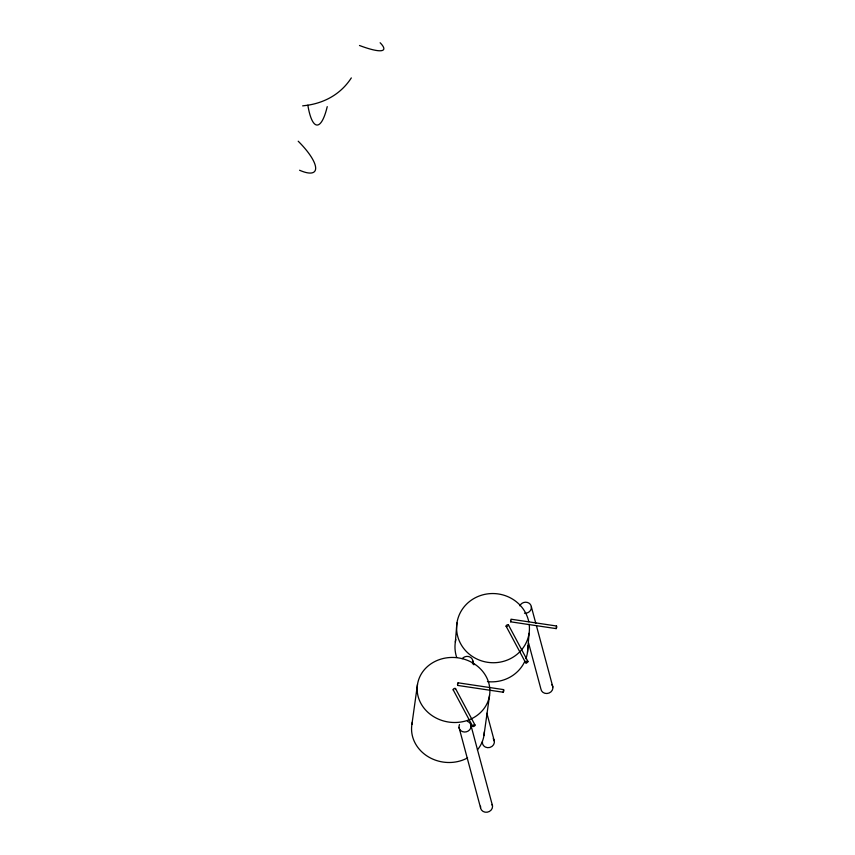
<?xml version="1.0" encoding="UTF-8"?>
<svg xmlns="http://www.w3.org/2000/svg" width="855" height="855" viewBox="0 0 855 855"><rect width="100%" height="100%" fill="white"/><g stroke="black" fill="none" stroke-linecap="round" stroke-linejoin="round"><path stroke-width="1.28" d="M455.341 642.073L456.944 622.953M527.482 652.44L529.085 633.32M411.907 724.431L417.497 684.417M483.951 735.524L489.541 695.521A36.444 32.447 8 0 0 439.887 659.44A36.444 32.447 8 0 0 431.123 714.951A36.444 32.447 8 0 0 489.541 695.521M511.119 621.179L510.553 621.767L511.023 619.202L556.52 625.999L556.765 627.335L556.156 628.617L510.659 621.82M457.959 685.261L457.446 684.438L458.088 682.803L503.595 689.611L503.83 690.947L503.221 692.229L457.724 685.432M556.52 625.999L556.156 628.617M503.595 689.611L503.221 692.229M302.659 105.87L307.853 105.208A54.806 12.793 -88.2 0 0 327.23 106.64M458.088 682.803L458.366 683.487M508.447 624.962L527.909 661.385M506.139 626.255L525.601 662.678M455.512 688.574L474.974 724.997M453.203 689.867L472.665 726.29M531.372 606.836L535.807 623.391M536.491 625.935L552.875 687.078M528.593 643.045L540.873 688.906A6.071 5.493 -15 0 0 549.102 693.02A6.071 5.493 -15 0 0 551.721 684.47M472.879 661.001L473.905 664.827M486.869 713.23L494.382 741.253M471.009 725.585L492.512 805.827M459.017 727.413L480.521 807.654M380.133 42.75A54.282 9.309 27.5 0 1 359.485 45.486M351.32 77.912A173.159 100.591 49.4 0 1 307.853 105.208M298.203 141.214A42.216 12.622 40.6 0 1 315.645 167.804A42.216 12.622 40.6 0 1 299.581 170.241M507.346 626.352A1.325 0.695 -28.1 0 1 506.085 625.946A1.325 0.695 -28.1 0 1 507.646 624.759A1.325 0.695 -28.1 0 1 508.372 625.571M453.545 690.081A1.325 0.695 -28.1 0 1 453.46 689.034A1.325 0.695 -28.1 0 1 455.17 688.371A1.325 0.695 -28.1 0 1 455.255 689.408M519.829 605.81A6.071 5.493 -15 0 1 527.279 602.412A6.071 5.493 -15 0 1 531.244 608.749A6.071 5.493 -15 0 1 524.489 613.249M462.149 658.703A6.071 5.493 -15 0 1 469.983 657.035A6.071 5.493 -15 0 1 472.42 663.854M493.228 738.645A6.071 5.493 -15 0 1 489.851 747.452A6.071 5.493 -15 0 1 482.412 741.638M467.407 721.31A6.071 5.493 -15 0 1 470.549 728.439A6.071 5.493 -15 0 1 462.619 731.677A6.071 5.493 -15 0 1 459.466 724.559M492.127 804.448A6.071 5.493 -15 0 1 487.211 812.197A6.071 5.493 -15 0 1 480.542 806.212M529.181 624.3A36.444 34.585 4.8 0 1 479.537 660.167A36.444 34.585 4.8 0 1 469.726 601.343A36.444 34.585 4.8 0 1 528.764 621.745M527.813 645.985A36.444 34.585 4.8 0 1 525.889 658.724M524.917 661.118A36.444 34.585 4.8 0 1 487.436 681.617M456.677 657.431A36.444 34.585 4.8 0 1 455.822 639.54M484.293 731.901A36.444 32.447 8 0 1 477.411 749.867M467.6 757.883A36.444 32.447 8 0 1 427.19 756.098A36.444 32.447 8 0 1 412.377 722.058M526.199 662.903A1.325 0.695 -28.1 0 0 527.963 661.556A1.325 0.695 -28.1 0 0 526.092 661.62A1.325 0.695 -28.1 0 0 526.199 662.903M473.264 726.515A1.325 0.695 -28.1 0 0 475.027 725.168A1.325 0.695 -28.1 0 0 473.168 725.232A1.325 0.695 -28.1 0 0 473.264 726.515"/></g></svg>
